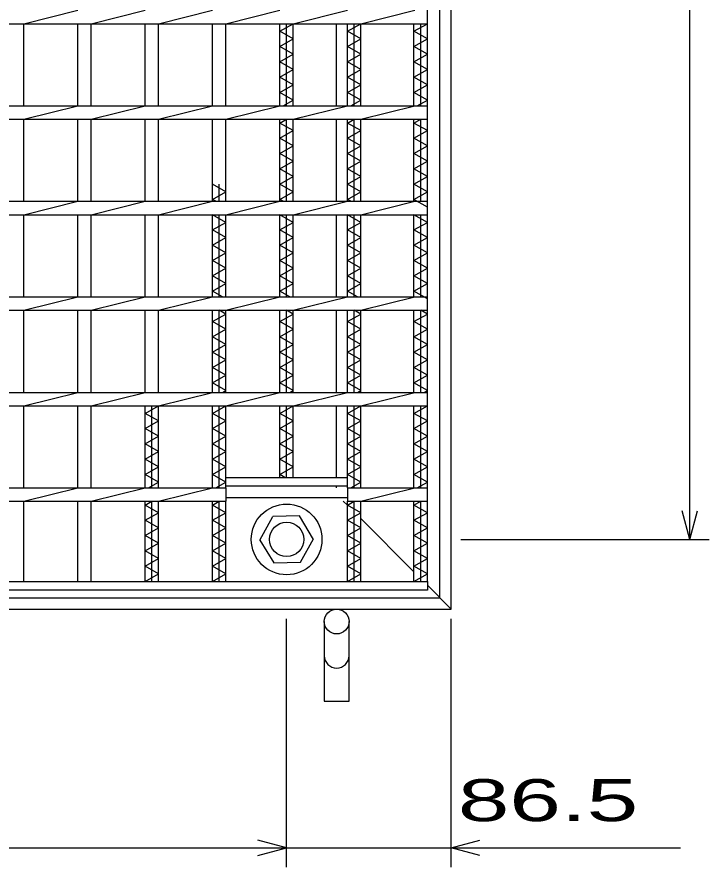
# Model space of a CAD drawing. Units: millimetres, scale not verified. Extents: x -1820 to 1731, y -1282 to 1054.
# Drawn here: x -567.9 to -205.5, y -496 to -51 of the extents above; entities that cross this region are included whole.
import ezdxf
from ezdxf.enums import TextEntityAlignment as Align

# ---------------------------------------------------------------- set-up
doc = ezdxf.new("R2010")
doc.units = ezdxf.units.MM
doc.header["$LTSCALE"] = 10
doc.linetypes.add('DASHED', pattern=[7.5, 6, -1.5])
for name, color, linetype, lineweight in [('16', 3, 'Continuous', 25), ('19', 6, 'Continuous', 25), ('22', 4, 'Continuous', 25)]:
    doc.layers.add(name, color=color, linetype=linetype, lineweight=lineweight)
doc.styles.add('ベクトル', font='')
doc.styles.get('ベクトル').set_extended_font_data('ベクトル')

msp = doc.modelspace()

# ---------------------------------------------------------------- linework, layer by layer
at = {"layer": '16'}
for p, q in [((-353, -346.5), (-353, 644.5)), ((-564.4, -54.5), (-536.1, -47.5)), ((-529.1, -54.5), (-500.8, -47.5)), ((-493.8, -54.5), (-465.5, -47.5)), ((-458.5, -54.5), (-430.2, -47.5)), ((-423.2, -54.5), (-394.9, -47.5)), ((-387.9, -54.5), (-359.6, -47.5)), ((-353, -54.5), (-353, -47.5)), ((-1348, -54.5), (-353, -54.5)), ((-564.4, -97.5), (-564.4, -54.5)), ((-536.1, -97.5), (-536.1, -54.5)), ((-529.1, -97.5), (-529.1, -54.5)), ((-500.8, -97.5), (-500.8, -54.5)), ((-493.8, -97.5), (-493.8, -54.5)), ((-465.5, -97.5), (-465.5, -54.5)), ((-458.5, -97.5), (-458.5, -54.5)), ((-430.2, -97.5), (-430.2, -54.5)), ((-430.2, -58.5), (-423.2, -54.5)), ((-426.7, -97.5), (-426.7, -54.5)), ((-423.2, -97.5), (-423.2, -54.5)), ((-394.9, -97.5), (-394.9, -54.5)), ((-394.9, -58.5), (-387.9, -54.5)), ((-391.4, -97.5), (-391.4, -54.5)), ((-387.9, -97.5), (-387.9, -54.5)), ((-360, -97.5), (-360, -54.5)), ((-360, -58.5), (-353, -54.5)), ((-356.5, -97.5), (-356.5, -54.5)), ((-423.2, -62.5), (-430.2, -58.5)), ((-387.9, -62.5), (-394.9, -58.5)), ((-353, -62.5), (-360, -58.5)), ((-430.2, -66.5), (-423.2, -62.5)), ((-423.2, -70.5), (-430.2, -66.5)), ((-394.9, -66.5), (-387.9, -62.5)), ((-387.9, -70.5), (-394.9, -66.5)), ((-360, -66.5), (-353, -62.5)), ((-353, -70.5), (-360, -66.5)), ((-430.2, -74.5), (-423.2, -70.5)), ((-394.9, -74.5), (-387.9, -70.5)), ((-360, -74.5), (-353, -70.5)), ((-423.2, -78.5), (-430.2, -74.5)), ((-387.9, -78.5), (-394.9, -74.5)), ((-353, -78.5), (-360, -74.5)), ((-430.2, -82.5), (-423.2, -78.5)), ((-394.9, -82.5), (-387.9, -78.5)), ((-360, -82.5), (-353, -78.5)), ((-423.2, -86.5), (-430.2, -82.5)), ((-387.9, -86.5), (-394.9, -82.5)), ((-353, -86.5), (-360, -82.5)), ((-430.2, -90.5), (-423.2, -86.5)), ((-394.9, -90.5), (-387.9, -86.5)), ((-360, -90.5), (-353, -86.5)), ((-423.2, -94.5), (-430.2, -90.5)), ((-387.9, -94.5), (-394.9, -90.5)), ((-353, -94.5), (-360, -90.5)), ((-1348, -97.5), (-353, -97.5)), ((-564.4, -104.5), (-536.1, -97.5)), ((-529.1, -104.5), (-500.8, -97.5)), ((-493.8, -104.5), (-465.5, -97.5)), ((-458.5, -104.5), (-430.2, -97.5)), ((-428.45, -97.5), (-423.2, -94.5)), ((-423.2, -104.5), (-394.9, -97.5)), ((-393.15, -97.5), (-387.9, -94.5)), ((-387.9, -104.5), (-359.6, -97.5)), ((-358.25, -97.5), (-353, -94.5)), ((-353, -104.5), (-353, -97.5)), ((-1348, -104.5), (-353, -104.5)), ((-564.4, -147.5), (-564.4, -104.5)), ((-536.1, -147.5), (-536.1, -104.5)), ((-529.1, -147.5), (-529.1, -104.5)), ((-500.8, -147.5), (-500.8, -104.5)), ((-493.8, -147.5), (-493.8, -104.5)), ((-465.5, -147.5), (-465.5, -104.5)), ((-458.5, -147.5), (-458.5, -104.5)), ((-430.2, -147.5), (-430.2, -104.5)), ((-430.2, -106.5), (-426.7, -104.5)), ((-423.2, -110.5), (-430.2, -106.5)), ((-426.7, -147.5), (-426.7, -104.5)), ((-423.2, -147.5), (-423.2, -104.5)), ((-394.9, -147.5), (-394.9, -104.5)), ((-394.9, -106.5), (-391.4, -104.5)), ((-387.9, -110.5), (-394.9, -106.5)), ((-391.4, -147.5), (-391.4, -104.5)), ((-387.9, -147.5), (-387.9, -104.5)), ((-360, -147.5), (-360, -104.5)), ((-360, -106.5), (-356.5, -104.5)), ((-353, -110.5), (-360, -106.5)), ((-356.5, -147.5), (-356.5, -104.5)), ((-430.2, -114.5), (-423.2, -110.5)), ((-394.9, -114.5), (-387.9, -110.5)), ((-360, -114.5), (-353, -110.5)), ((-423.2, -118.5), (-430.2, -114.5)), ((-387.9, -118.5), (-394.9, -114.5)), ((-353, -118.5), (-360, -114.5)), ((-430.2, -122.5), (-423.2, -118.5)), ((-394.9, -122.5), (-387.9, -118.5)), ((-360, -122.5), (-353, -118.5)), ((-423.2, -126.5), (-430.2, -122.5)), ((-387.9, -126.5), (-394.9, -122.5)), ((-353, -126.5), (-360, -122.5)), ((-430.2, -130.5), (-423.2, -126.5)), ((-394.9, -130.5), (-387.9, -126.5)), ((-360, -130.5), (-353, -126.5)), ((-423.2, -134.5), (-430.2, -130.5)), ((-387.9, -134.5), (-394.9, -130.5)), ((-353, -134.5), (-360, -130.5)), ((-430.2, -138.5), (-423.2, -134.5)), ((-394.9, -138.5), (-387.9, -134.5)), ((-360, -138.5), (-353, -134.5)), ((-458.5, -142.5), (-465.5, -138.5)), ((-462, -147.5), (-462, -138.5)), ((-423.2, -142.5), (-430.2, -138.5)), ((-387.9, -142.5), (-394.9, -138.5)), ((-353, -142.5), (-360, -138.5)), ((-465.5, -146.5), (-458.5, -142.5)), ((-463.75, -147.5), (-465.5, -146.5)), ((-430.2, -146.5), (-423.2, -142.5)), ((-428.45, -147.5), (-430.2, -146.5)), ((-394.9, -146.5), (-387.9, -142.5)), ((-393.15, -147.5), (-394.9, -146.5)), ((-360, -146.5), (-353, -142.5)), ((-353, -150.5), (-360, -146.5)), ((-1348, -147.5), (-353, -147.5)), ((-564.4, -154.5), (-536.1, -147.5)), ((-529.1, -154.5), (-500.8, -147.5)), ((-493.8, -154.5), (-465.5, -147.5)), ((-458.5, -154.5), (-430.2, -147.5)), ((-423.2, -154.5), (-394.9, -147.5)), ((-387.9, -154.5), (-359.6, -147.5)), ((-353, -154.5), (-353, -147.5)), ((-1348, -154.5), (-353, -154.5)), ((-564.4, -197.5), (-564.4, -154.5)), ((-536.1, -197.5), (-536.1, -154.5)), ((-529.1, -197.5), (-529.1, -154.5)), ((-500.8, -197.5), (-500.8, -154.5)), ((-493.8, -197.5), (-493.8, -154.5)), ((-465.5, -197.5), (-465.5, -154.5)), ((-458.5, -158.5), (-465.5, -154.5)), ((-462, -197.5), (-462, -154.5)), ((-458.5, -197.5), (-458.5, -154.5)), ((-430.2, -197.5), (-430.2, -154.5)), ((-423.2, -158.5), (-430.2, -154.5)), ((-426.7, -197.5), (-426.7, -154.5)), ((-423.2, -197.5), (-423.2, -154.5)), ((-394.9, -197.5), (-394.9, -154.5)), ((-387.9, -158.5), (-394.9, -154.5)), ((-391.4, -197.5), (-391.4, -154.5)), ((-387.9, -197.5), (-387.9, -154.5)), ((-360, -197.5), (-360, -154.5)), ((-353, -158.5), (-360, -154.5)), ((-356.5, -197.5), (-356.5, -154.5)), ((-465.5, -162.5), (-458.5, -158.5)), ((-430.2, -162.5), (-423.2, -158.5)), ((-394.9, -162.5), (-387.9, -158.5)), ((-360, -162.5), (-353, -158.5)), ((-458.5, -166.5), (-465.5, -162.5)), ((-423.2, -166.5), (-430.2, -162.5)), ((-387.9, -166.5), (-394.9, -162.5)), ((-353, -166.5), (-360, -162.5)), ((-465.5, -170.5), (-458.5, -166.5)), ((-430.2, -170.5), (-423.2, -166.5)), ((-394.9, -170.5), (-387.9, -166.5)), ((-360, -170.5), (-353, -166.5)), ((-458.5, -174.5), (-465.5, -170.5)), ((-423.2, -174.5), (-430.2, -170.5)), ((-387.9, -174.5), (-394.9, -170.5)), ((-353, -174.5), (-360, -170.5)), ((-465.5, -178.5), (-458.5, -174.5)), ((-430.2, -178.5), (-423.2, -174.5)), ((-394.9, -178.5), (-387.9, -174.5)), ((-360, -178.5), (-353, -174.5)), ((-458.5, -182.5), (-465.5, -178.5)), ((-423.2, -182.5), (-430.2, -178.5)), ((-387.9, -182.5), (-394.9, -178.5)), ((-353, -182.5), (-360, -178.5)), ((-465.5, -186.5), (-458.5, -182.5)), ((-458.5, -190.5), (-465.5, -186.5)), ((-430.2, -186.5), (-423.2, -182.5)), ((-423.2, -190.5), (-430.2, -186.5)), ((-394.9, -186.5), (-387.9, -182.5)), ((-387.9, -190.5), (-394.9, -186.5)), ((-360, -186.5), (-353, -182.5)), ((-353, -190.5), (-360, -186.5)), ((-465.5, -194.5), (-458.5, -190.5)), ((-430.2, -194.5), (-423.2, -190.5)), ((-394.9, -194.5), (-387.9, -190.5)), ((-360, -194.5), (-353, -190.5)), ((-460.25, -197.5), (-465.5, -194.5)), ((-424.95, -197.5), (-430.2, -194.5)), ((-389.65, -197.5), (-394.9, -194.5)), ((-353, -198.5), (-360, -194.5)), ((-1348, -197.5), (-353, -197.5)), ((-564.4, -204.5), (-536.1, -197.5)), ((-529.1, -204.5), (-500.8, -197.5)), ((-493.8, -204.5), (-465.5, -197.5)), ((-458.5, -204.5), (-430.2, -197.5)), ((-423.2, -204.5), (-394.9, -197.5)), ((-387.9, -204.5), (-359.6, -197.5)), ((-353, -204.5), (-353, -197.5)), ((-1348, -204.5), (-353, -204.5)), ((-564.4, -247.5), (-564.4, -204.5)), ((-536.1, -247.5), (-536.1, -204.5)), ((-529.1, -247.5), (-529.1, -204.5)), ((-500.8, -247.5), (-500.8, -204.5)), ((-493.8, -247.5), (-493.8, -204.5)), ((-465.5, -247.5), (-465.5, -204.5)), ((-462, -247.5), (-462, -204.5)), ((-458.5, -206.5), (-462, -204.5)), ((-458.5, -247.5), (-458.5, -204.5)), ((-430.2, -247.5), (-430.2, -204.5)), ((-426.7, -247.5), (-426.7, -204.5)), ((-423.2, -206.5), (-426.7, -204.5)), ((-423.2, -247.5), (-423.2, -204.5)), ((-394.9, -247.5), (-394.9, -204.5)), ((-391.4, -247.5), (-391.4, -204.5)), ((-387.9, -206.5), (-391.4, -204.5)), ((-387.9, -247.5), (-387.9, -204.5)), ((-360, -247.5), (-360, -204.5)), ((-356.5, -247.5), (-356.5, -204.5)), ((-353, -206.5), (-356.5, -204.5)), ((-465.5, -210.5), (-458.5, -206.5)), ((-430.2, -210.5), (-423.2, -206.5)), ((-394.9, -210.5), (-387.9, -206.5)), ((-360, -210.5), (-353, -206.5)), ((-458.5, -214.5), (-465.5, -210.5)), ((-423.2, -214.5), (-430.2, -210.5)), ((-387.9, -214.5), (-394.9, -210.5)), ((-353, -214.5), (-360, -210.5)), ((-465.5, -218.5), (-458.5, -214.5)), ((-430.2, -218.5), (-423.2, -214.5)), ((-394.9, -218.5), (-387.9, -214.5)), ((-360, -218.5), (-353, -214.5)), ((-458.5, -222.5), (-465.5, -218.5)), ((-465.5, -226.5), (-458.5, -222.5)), ((-423.2, -222.5), (-430.2, -218.5)), ((-430.2, -226.5), (-423.2, -222.5)), ((-387.9, -222.5), (-394.9, -218.5)), ((-394.9, -226.5), (-387.9, -222.5)), ((-353, -222.5), (-360, -218.5)), ((-360, -226.5), (-353, -222.5)), ((-458.5, -230.5), (-465.5, -226.5)), ((-423.2, -230.5), (-430.2, -226.5)), ((-387.9, -230.5), (-394.9, -226.5)), ((-353, -230.5), (-360, -226.5)), ((-465.5, -234.5), (-458.5, -230.5)), ((-430.2, -234.5), (-423.2, -230.5)), ((-394.9, -234.5), (-387.9, -230.5)), ((-360, -234.5), (-353, -230.5)), ((-458.5, -238.5), (-465.5, -234.5)), ((-423.2, -238.5), (-430.2, -234.5)), ((-387.9, -238.5), (-394.9, -234.5)), ((-353, -238.5), (-360, -234.5)), ((-465.5, -242.5), (-458.5, -238.5)), ((-430.2, -242.5), (-423.2, -238.5)), ((-394.9, -242.5), (-387.9, -238.5)), ((-360, -242.5), (-353, -238.5)), ((-458.5, -246.5), (-465.5, -242.5)), ((-423.2, -246.5), (-430.2, -242.5)), ((-387.9, -246.5), (-394.9, -242.5)), ((-353, -246.5), (-360, -242.5)), ((-1348, -247.5), (-353, -247.5)), ((-564.4, -254.5), (-536.1, -247.5)), ((-529.1, -254.5), (-500.8, -247.5)), ((-493.8, -254.5), (-465.5, -247.5)), ((-460.25, -247.5), (-458.5, -246.5)), ((-458.5, -254.5), (-430.2, -247.5)), ((-424.95, -247.5), (-423.2, -246.5)), ((-423.2, -254.5), (-394.9, -247.5)), ((-389.65, -247.5), (-387.9, -246.5)), ((-387.9, -254.5), (-359.6, -247.5)), ((-354.75, -247.5), (-353, -246.5)), ((-353, -254.5), (-353, -247.5)), ((-1348, -254.5), (-353, -254.5)), ((-564.4, -297.5), (-564.4, -254.5)), ((-536.1, -297.5), (-536.1, -254.5)), ((-529.1, -297.5), (-529.1, -254.5)), ((-500.8, -297.5), (-500.8, -254.5)), ((-500.8, -258.5), (-493.8, -254.5)), ((-497.3, -297.5), (-497.3, -254.5)), ((-493.8, -297.5), (-493.8, -254.5)), ((-465.5, -297.5), (-465.5, -254.5)), ((-465.5, -258.5), (-458.5, -254.5)), ((-462, -297.5), (-462, -254.5)), ((-458.5, -297.5), (-458.5, -254.5)), ((-430.2, -292), (-430.2, -254.5)), ((-430.2, -258.5), (-423.2, -254.5)), ((-426.7, -292), (-426.7, -254.5)), ((-423.2, -292), (-423.2, -254.5)), ((-394.9, -297.5), (-394.9, -254.5)), ((-394.9, -258.5), (-387.9, -254.5)), ((-391.4, -297.5), (-391.4, -254.5)), ((-387.9, -297.5), (-387.9, -254.5)), ((-360, -297.5), (-360, -254.5)), ((-360, -258.5), (-353, -254.5)), ((-356.5, -297.5), (-356.5, -254.5)), ((-493.8, -262.5), (-500.8, -258.5)), ((-500.8, -266.5), (-493.8, -262.5)), ((-458.5, -262.5), (-465.5, -258.5)), ((-465.5, -266.5), (-458.5, -262.5)), ((-423.2, -262.5), (-430.2, -258.5)), ((-430.2, -266.5), (-423.2, -262.5)), ((-387.9, -262.5), (-394.9, -258.5)), ((-394.9, -266.5), (-387.9, -262.5)), ((-353, -262.5), (-360, -258.5)), ((-360, -266.5), (-353, -262.5)), ((-493.8, -270.5), (-500.8, -266.5)), ((-458.5, -270.5), (-465.5, -266.5)), ((-423.2, -270.5), (-430.2, -266.5)), ((-387.9, -270.5), (-394.9, -266.5)), ((-353, -270.5), (-360, -266.5)), ((-500.8, -274.5), (-493.8, -270.5)), ((-465.5, -274.5), (-458.5, -270.5)), ((-430.2, -274.5), (-423.2, -270.5)), ((-394.9, -274.5), (-387.9, -270.5)), ((-360, -274.5), (-353, -270.5)), ((-493.8, -278.5), (-500.8, -274.5)), ((-458.5, -278.5), (-465.5, -274.5)), ((-423.2, -278.5), (-430.2, -274.5)), ((-387.9, -278.5), (-394.9, -274.5)), ((-353, -278.5), (-360, -274.5)), ((-500.8, -282.5), (-493.8, -278.5)), ((-465.5, -282.5), (-458.5, -278.5)), ((-430.2, -282.5), (-423.2, -278.5)), ((-394.9, -282.5), (-387.9, -278.5)), ((-360, -282.5), (-353, -278.5)), ((-493.8, -286.5), (-500.8, -282.5)), ((-458.5, -286.5), (-465.5, -282.5)), ((-423.2, -286.5), (-430.2, -282.5)), ((-387.9, -286.5), (-394.9, -282.5)), ((-353, -286.5), (-360, -282.5)), ((-500.8, -290.5), (-493.8, -286.5)), ((-465.5, -290.5), (-458.5, -286.5)), ((-430.2, -290.5), (-423.2, -286.5)), ((-394.9, -290.5), (-387.9, -286.5)), ((-360, -290.5), (-353, -286.5)), ((-493.8, -294.5), (-500.8, -290.5)), ((-458.5, -294.5), (-465.5, -290.5)), ((-458.5, -292), (-394.9, -292)), ((-458.5, -296.5), (-458.5, -292)), ((-427.57, -292), (-430.2, -290.5)), ((-387.9, -294.5), (-394.9, -290.5)), ((-394.9, -296.5), (-394.9, -292)), ((-353, -294.5), (-360, -290.5)), ((-1242.1, -297.5), (-458.5, -297.5)), ((-564.4, -304.5), (-536.1, -297.5)), ((-529.1, -304.5), (-500.8, -297.5)), ((-499.05, -297.5), (-493.8, -294.5)), ((-493.8, -304.5), (-465.5, -297.5)), ((-463.75, -297.5), (-458.5, -294.5)), ((-458.5, -296.5), (-394.9, -296.5)), ((-458.5, -297.5), (-458.5, -304.5)), ((-394.9, -297.5), (-353, -297.5)), ((-394.9, -297.5), (-394.9, -304.5)), ((-393.15, -297.5), (-387.9, -294.5)), ((-387.9, -304.5), (-359.6, -297.5)), ((-358.25, -297.5), (-353, -294.5)), ((-353, -304.5), (-353, -297.5)), ((-458.5, -302.5), (-394.9, -302.5)), ((-1242.1, -304.5), (-458.5, -304.5)), ((-564.4, -346.5), (-564.4, -304.5)), ((-536.1, -346.5), (-536.1, -304.5)), ((-529.1, -346.5), (-529.1, -304.5)), ((-500.8, -346.5), (-500.8, -304.5)), ((-500.8, -306.5), (-497.3, -304.5)), ((-493.8, -310.5), (-500.8, -306.5)), ((-497.3, -346.5), (-497.3, -304.5)), ((-493.8, -346.5), (-493.8, -304.5)), ((-465.5, -346.5), (-465.5, -304.5)), ((-465.5, -306.5), (-462, -304.5)), ((-458.5, -310.5), (-465.5, -306.5)), ((-462, -346.5), (-462, -304.5)), ((-458.5, -346.5), (-458.5, -304.5)), ((-394.9, -304.5), (-353, -304.5)), ((-394.9, -346.5), (-394.9, -304.5)), ((-394.9, -306.5), (-391.4, -304.5)), ((-387.9, -310.5), (-394.9, -306.5)), ((-391.4, -346.5), (-391.4, -304.5)), ((-387.9, -346.5), (-387.9, -304.5)), ((-360, -346.5), (-360, -304.5)), ((-360, -306.5), (-356.5, -304.5)), ((-353, -310.5), (-360, -306.5)), ((-356.5, -346.5), (-356.5, -304.5)), ((-500.8, -314.5), (-493.8, -310.5)), ((-465.5, -314.5), (-458.5, -310.5)), ((-394.9, -314.5), (-387.9, -310.5)), ((-360, -314.5), (-353, -310.5)), ((-493.8, -318.5), (-500.8, -314.5)), ((-458.5, -318.5), (-465.5, -314.5)), ((-440.7, -324.84), (-433.99, -312.55)), ((-420, -312.21), (-433.99, -312.55)), ((-412.7, -324.5), (-420, -312.21)), ((-387.9, -318.5), (-394.9, -314.5)), ((-353, -318.5), (-360, -314.5)), ((-500.8, -322.5), (-493.8, -318.5)), ((-465.5, -322.5), (-458.5, -318.5)), ((-394.9, -322.5), (-387.9, -318.5)), ((-360, -322.5), (-353, -318.5)), ((-493.8, -326.5), (-500.8, -322.5)), ((-458.5, -326.5), (-465.5, -322.5)), ((-440.7, -324.84), (-433.4, -336.79)), ((-419.41, -336.45), (-412.7, -324.16)), ((-387.9, -326.5), (-394.9, -322.5)), ((-353, -326.5), (-360, -322.5)), ((-500.8, -330.5), (-493.8, -326.5)), ((-465.5, -330.5), (-458.5, -326.5)), ((-394.9, -330.5), (-387.9, -326.5)), ((-360, -330.5), (-353, -326.5)), ((-493.8, -334.5), (-500.8, -330.5)), ((-458.5, -334.5), (-465.5, -330.5)), ((-387.9, -334.5), (-394.9, -330.5)), ((-353, -334.5), (-360, -330.5)), ((-500.8, -338.5), (-493.8, -334.5)), ((-465.5, -338.5), (-458.5, -334.5)), ((-433.4, -336.79), (-419.41, -336.45)), ((-394.9, -338.5), (-387.9, -334.5)), ((-360, -338.5), (-353, -334.5)), ((-493.8, -342.5), (-500.8, -338.5)), ((-500.8, -346.5), (-493.8, -342.5)), ((-458.5, -342.5), (-465.5, -338.5)), ((-465.5, -346.5), (-458.5, -342.5)), ((-387.9, -342.5), (-394.9, -338.5)), ((-394.9, -346.5), (-387.9, -342.5)), ((-353, -342.5), (-360, -338.5)), ((-360, -346.5), (-353, -342.5)), ((-1348, -346.5), (-353, -346.5)), ((-571.4, -346.5), (-564.4, -346.5)), ((-536.1, -346.5), (-529.1, -346.5)), ((-500.8, -346.5), (-493.8, -346.5)), ((-465.5, -346.5), (-458.5, -346.5)), ((-430.2, -346.5), (-423.2, -346.5)), ((-394.9, -346.5), (-387.9, -346.5)), ((-360, -346.5), (-353, -346.5)), ((-353, -346.5), (-353, -351)), ((-353, -351), (-1348, -351))]:
    msp.add_line(p, q, dxfattribs=at)
for radius in [18.5, 9]:
    msp.add_circle((-426.7, -324.5), radius, dxfattribs=at)
at = {"layer": '19'}
for p, q in [((-340.5, -361), (-340.5, 659)), ((-346.5, -355), (-346.5, 653)), ((-400.5, -97.5), (-400.5, -54.5)), ((-400.5, -147.5), (-400.5, -104.5)), ((-400.5, -197.5), (-400.5, -154.5)), ((-400.5, -247.5), (-400.5, -204.5)), ((-400.5, -292), (-400.5, -254.5)), ((-1354.5, -355), (-346.5, -355)), ((-1360.5, -361), (-340.5, -361)), ((-407, -367.5), (-407, -409.12)), ((-394, -409.12), (-394, -367.5)), ((-407, -409.12), (-394, -409.12))]:
    msp.add_line(p, q, dxfattribs=at)
at = {"layer": '19', "linetype": 'DASHED'}
for p, q in [((-400.5, -297.5), (-400.5, -296.5)), ((-394.9, -306.6), (-397, -304.5)), ((-360, -341.5), (-387.9, -313.6)), ((-340.5, -361), (-353, -348.5))]:
    msp.add_line(p, q, dxfattribs=at)
at = {"layer": '19'}
msp.add_circle((-400.5, -367.5), 6.5, dxfattribs=at)
msp.add_arc((-400.5, -385.34), 6.5, 180, 0, dxfattribs=at)
at = {"layer": '22'}
for p, q in [((-215.5, -324.5), (-215.5, 622.5)), ((-215.5, -324.5), (-219.5, -309.5)), ((-215.5, -324.5), (-211.5, -309.5)), ((-335.5, -324.5), (-205.5, -324.5)), ((-426.7, -496), (-426.7, -366)), ((-340.5, -496), (-340.5, -366)), ((-426.7, -486), (-441.7, -482)), ((-340.5, -486), (-325.5, -482)), ((-1273.9, -486), (-426.7, -486)), ((-441.7, -490), (-426.7, -486)), ((-426.7, -486), (-340.5, -486)), ((-325.5, -490), (-340.5, -486)), ((-340.5, -486), (-220.5, -486))]:
    msp.add_line(p, q, dxfattribs=at)

# ---------------------------------------------------------------- texts
at = {"layer": '22', "color": 2, "style": 'ベクトル', "width": 1.65}
msp.add_text(' 86.5 ', height=21.99, dxfattribs=at).set_placement((-350.5, -461), align=Align.MIDDLE_LEFT)

doc.saveas('drawing.dxf')
